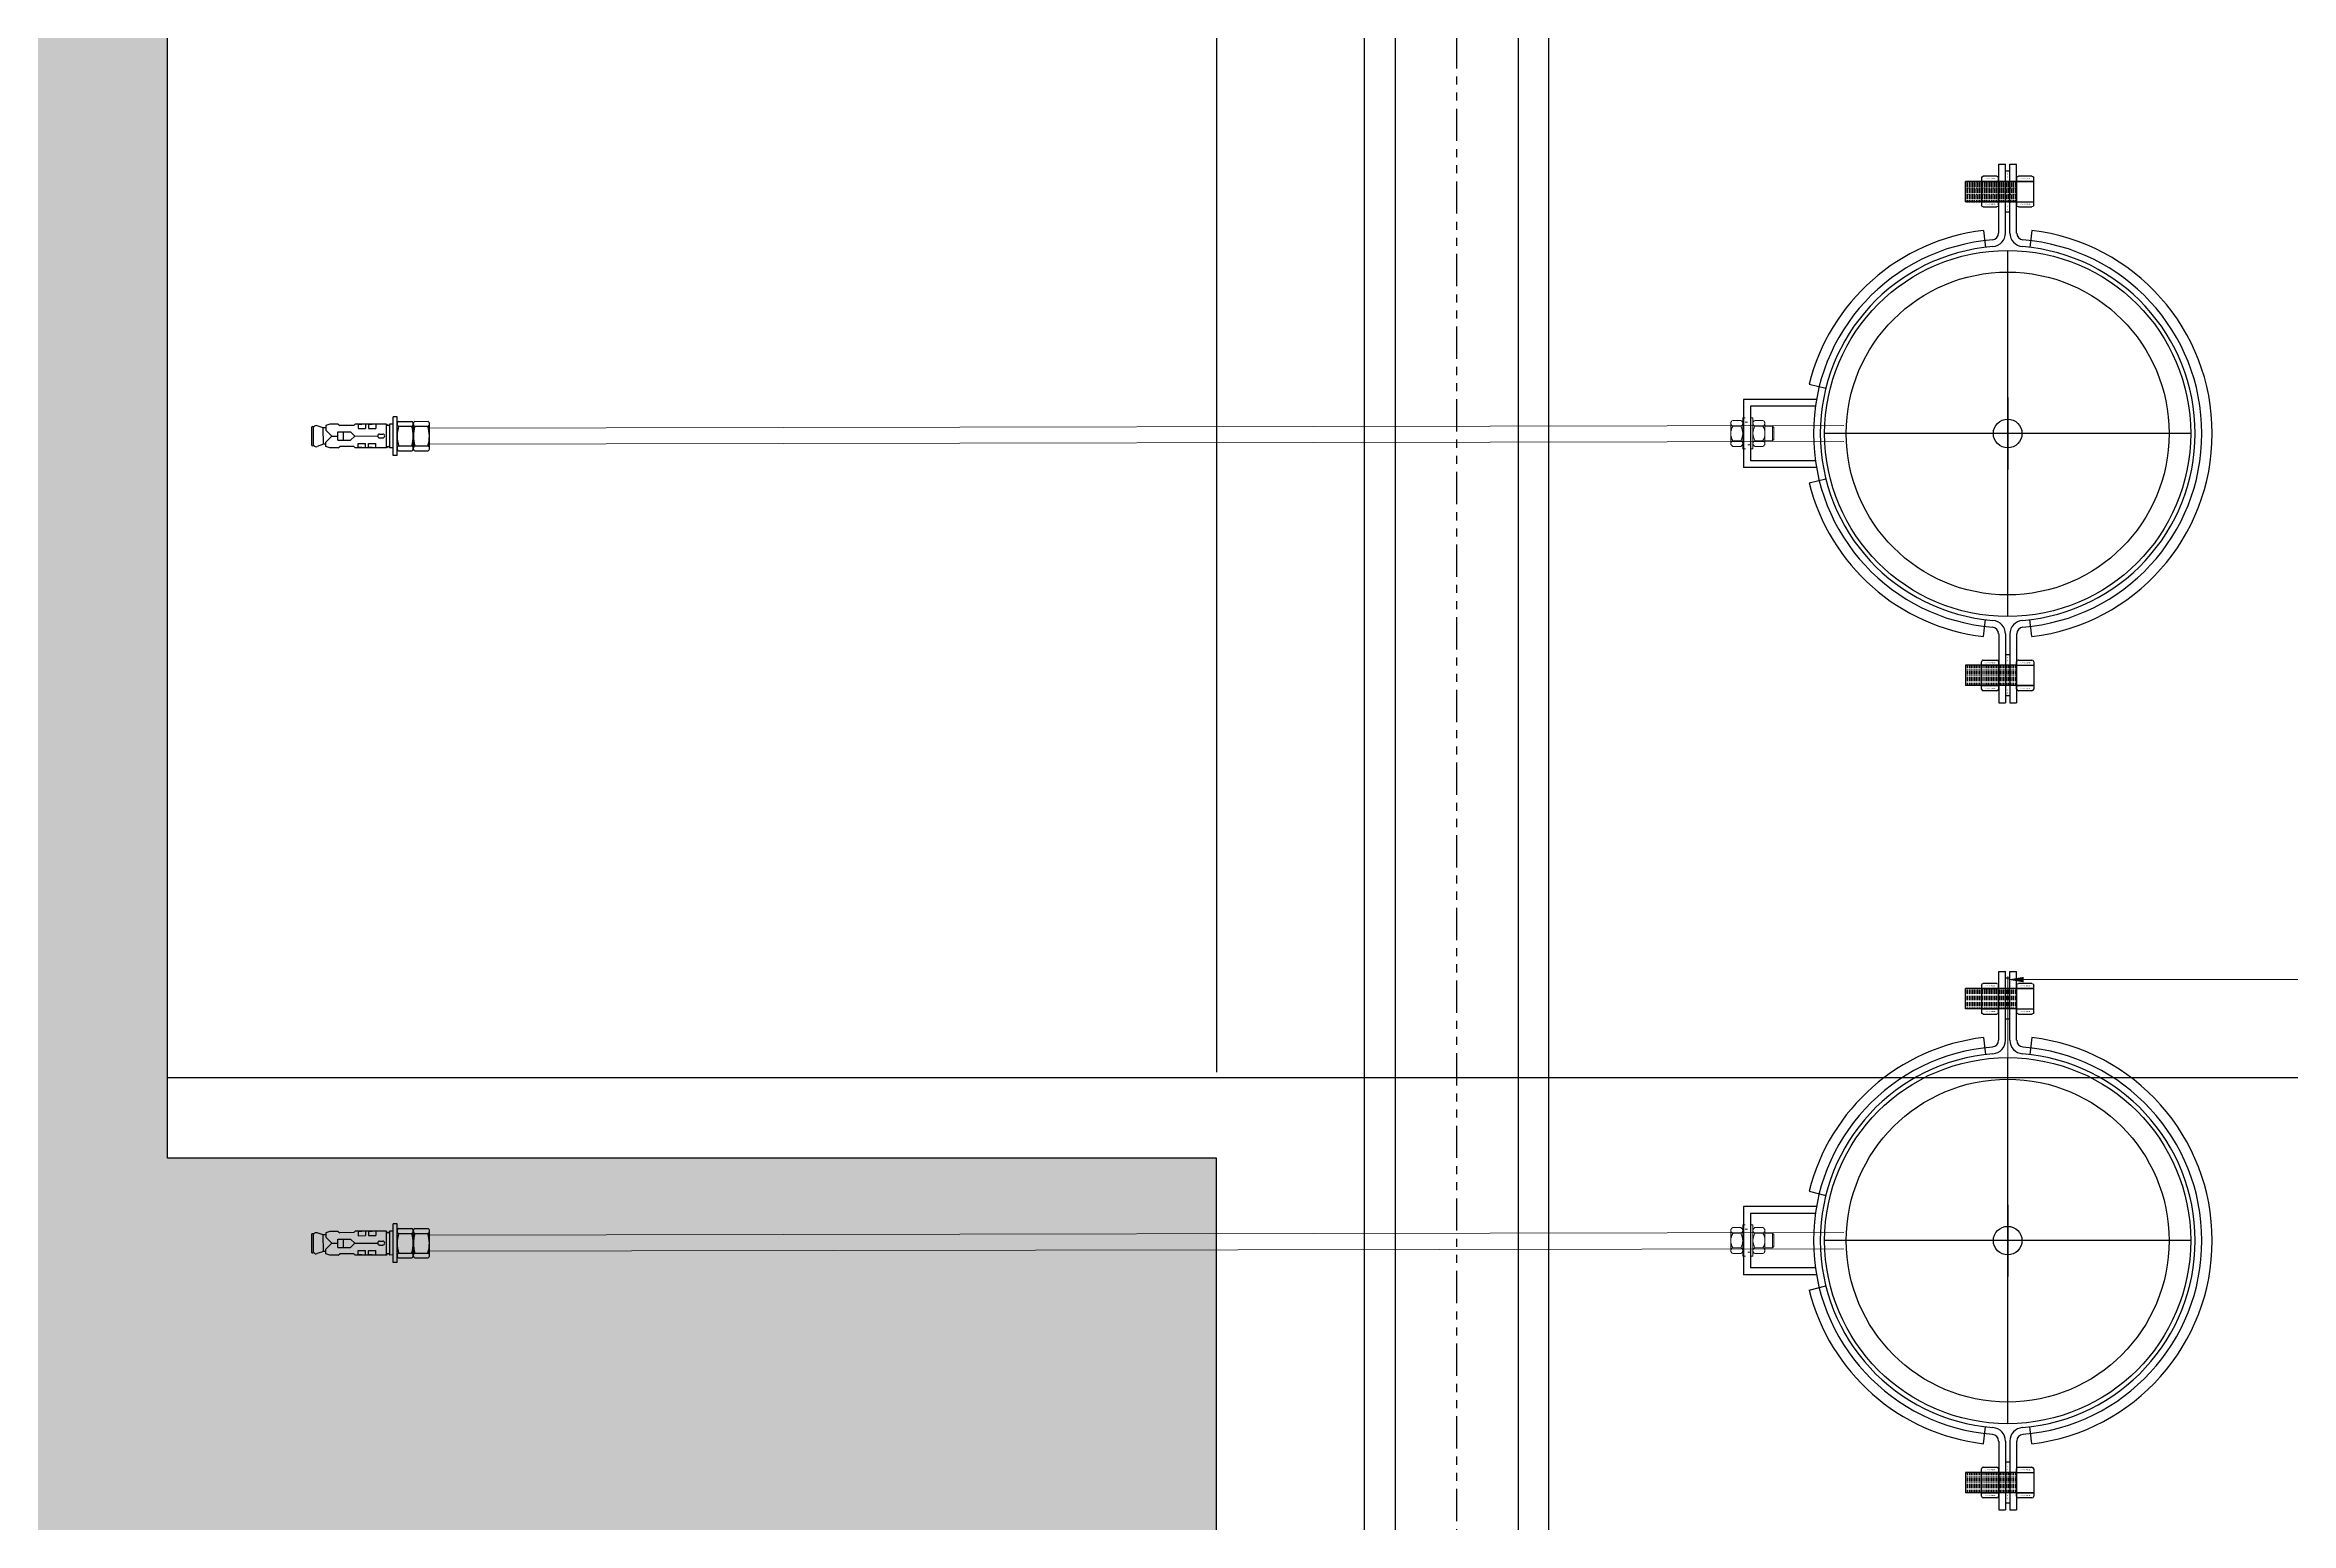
# Model space of a CAD drawing. Header units: millimetres. Extents: x -379292 to 1221486, y 92049 to 447512.
# Drawn here: x -29450 to -28059, y 216643 to 217558 of the extents above; entities that cross this region are included whole.
import ezdxf
from ezdxf.enums import TextEntityAlignment as Align

# ---------------------------------------------------------------- set-up
doc = ezdxf.new("R2010")
doc.units = ezdxf.units.MM
for name, pattern in [('ACISOTGB', [9, 4, -1, 1, -1, 1, -1]), ('CENTRE', [50.8, 31.75, -6.35, 6.35, -6.35]), ('DASHDOT', [25.4, 12.7, -6.35, 0, -6.35]), ('SOGUKSU1', [72, 60, -6, 0, -6])]:
    doc.linetypes.add(name, pattern=pattern)
for name, color, linetype, lineweight in [('---OLCIU', 7, 'Continuous', 9), ('1-MIMARI', 8, 'Continuous', 9), ('1-YANGIN BORUSU-3', 1, 'SOGUKSU1', 30)]:
    doc.layers.add(name, color=color, linetype=linetype, lineweight=lineweight)
for name, color, linetype in [('05_CONCRETE', 6, 'Continuous'), ('05_CONCRETE VIEW', 142, 'Continuous'), ('05_HATCH CONCRETE', 141, 'Continuous'), ('1-PISSU-BORUSU', 6, 'PIS'), ('INKA', 142, 'Continuous')]:
    doc.layers.add(name, color=color, linetype=linetype)
doc.styles.add('cagdas', font='arial.ttf', dxfattribs={"width": 0.8, "height": 20})
doc.styles.add('DIM', font='arial.ttf')
doc.styles.get("Standard").update_dxf_attribs({"font": 'segoeuil.ttf'})
doc.linetypes.add('PIS', pattern='A,2.5,-0.09,[")",Standard,S=0.1,R=0,X=0,Y=-0.05],-0.035', length=2.625)
doc.linetypes.add('ZIGZAG', pattern='A,0.0001,-0.2,[131,ltypeshp.shx,S=0.2,R=0,X=-0.2,Y=0],-0.4,[131,ltypeshp.shx,S=0.2,R=180,X=0.2,Y=0],-0.2', length=0.8001)
doc.dimstyles.new('PRK 1-100', dxfattribs={"dimscale": 100, "dimtxt": 2.5, "dimasz": 1, "dimexe": 0.5, "dimexo": 1, "dimgap": 0.5, "dimtad": 1, "dimdec": 1, "dimzin": 9, "dimdsep": 46, "dimtxsty": 'DIM', "dimblk": 'ARCHTICK', "dimcen": 1.5, "dimdle": 0.5, "dimclrd": 256, "dimclre": 256, "dimclrt": 3, "dimadec": 8, "dimazin": 2, "dimtp": 0.1, "dimtm": 0.1, "dimtfac": 0.71, "dimtdec": 1, "dimtmove": 2, "dimatfit": 3, "dimfxl": 50, "dimfxlon": 1, "dimlwd": -1, "dimlwe": -1, "dimarcsym": 1})

# ---------------------------------------------------------------- blocks, each defined once
blk = doc.blocks.new('A$C6a8db8d0')
at = {"layer": '05_HATCH CONCRETE', "ltscale": 25, "transparency": 33554671}
h = blk.add_hatch(dxfattribs=at)
h.set_pattern_fill('ANSI33', color=256, scale=1.5, angle=180)
h.set_pattern_definition([(225, (-8686.666, 32930.851), (6.735192, -6.735192), []), (225, (-8693.402, 32930.851), (6.735192, -6.735192), [4.7625, -2.38125])])
h.paths.add_polyline_path([(-8675, 790), (-8675, 420), (-8725, 420), (-8725, 370), (9165, 370), (9165, 420), (9115, 420), (9115, 810), (9095, 810), (9095, 790), (5815, 790), (5815, 810), (5795, 810), (5795, 790), (-1895, 790), (-1895, 710), (-1845, 710), (-1845, 775), (-1635, 775), (-1635, 720), (-1595, 720), (-1595, 775), (-1335, 775), (-1335, 720), (-1295, 720), (-1295, 775), (-1090, 775), (-1090, 710), (-1040, 710), (-1040, 775), (-835, 775), (-835, 720), (-795, 720), (-795, 775), (-535, 775), (-535, 720), (-495, 720), (-495, 775), (-290, 775), (-290, 710), (-240, 710), (-240, 775), (-35, 775), (-35, 720), (5, 720), (5, 775), (265, 775), (265, 720), (305, 720), (305, 775), (510, 775), (510, 710), (560, 710), (560, 775), (765, 775), (765, 720), (805, 720), (805, 775), (1065, 775), (1065, 720), (1105, 720), (1105, 775), (1310, 775), (1310, 710), (1360, 710), (1360, 775), (1565, 775), (1565, 720), (1605, 720), (1605, 775), (1865, 775), (1865, 720), (1905, 720), (1905, 775), (2110, 775), (2110, 710), (2160, 710), (2160, 775), (2365, 775), (2365, 720), (2405, 720), (2405, 775), (2665, 775), (2665, 720), (2705, 720), (2705, 775), (2910, 775), (2910, 710), (2960, 710), (2960, 775), (3165, 775), (3165, 720), (3205, 720), (3205, 775), (3465, 775), (3465, 720), (3505, 720), (3505, 775), (3710, 775), (3710, 710), (3760, 710), (3760, 775), (3965, 775), (3965, 720), (4005, 720), (4005, 775), (4265, 775), (4265, 720), (4305, 720), (4305, 775), (4510, 775), (4510, 710), (4560, 710), (4560, 775), (4765, 775), (4765, 720), (4805, 720), (4805, 775), (5065, 775), (5065, 720), (5105, 720), (5105, 775), (5310, 775), (5310, 710), (5360, 710), (5360, 775), (5540, 775), (5540, 720), (5580, 720), (5580, 775), (5760, 775), (5760, 710), (5810, 710), (5810, 775), (6110, 775), (6110, 710), (6160, 710), (6160, 775), (6365, 775), (6365, 720), (6405, 720), (6405, 775), (6665, 775), (6665, 720), (6705, 720), (6705, 775), (6910, 775), (6910, 710), (6960, 710), (6960, 775), (7165, 775), (7165, 720), (7205, 720), (7205, 775), (7465, 775), (7465, 720), (7505, 720), (7505, 775), (7710, 775), (7710, 710), (7760, 710), (7760, 775), (7965, 775), (7965, 720), (8005, 720), (8005, 775), (8265, 775), (8265, 720), (8305, 720), (8305, 775), (8510, 775), (8510, 710), (8560, 710), (8560, 775), (8790, 775), (8790, 720), (8830, 720), (8830, 775), (9085, 775), (9085, 420), (-8645, 420), (-8645, 775), (-8270, 775), (-8270, 710), (-8220, 710), (-8220, 775), (-8015, 775), (-8015, 720), (-7975, 720), (-7975, 775), (-7715, 775), (-7715, 720), (-7675, 720), (-7675, 775), (-7470, 775), (-7470, 710), (-7420, 710), (-7420, 775), (-7215, 775), (-7215, 720), (-7175, 720), (-7175, 775), (-6915, 775), (-6915, 720), (-6875, 720), (-6875, 775), (-6670, 775), (-6670, 710), (-6620, 710), (-6620, 775), (-6415, 775), (-6415, 720), (-6375, 720), (-6375, 775), (-6115, 775), (-6115, 720), (-6075, 720), (-6075, 775), (-5870, 775), (-5870, 710), (-5820, 710), (-5820, 775), (-5615, 775), (-5615, 720), (-5575, 720), (-5575, 775), (-5315, 775), (-5315, 720), (-5275, 720), (-5275, 775), (-5070, 775), (-5070, 710), (-5020, 710), (-5020, 775), (-4815, 775), (-4815, 720), (-4775, 720), (-4775, 775), (-4515, 775), (-4515, 720), (-4475, 720), (-4475, 775), (-4270, 775), (-4270, 710), (-4220, 710), (-4220, 775), (-4015, 775), (-4015, 720), (-3975, 720), (-3975, 775), (-3715, 775), (-3715, 720), (-3675, 720), (-3675, 775), (-3470, 775), (-3470, 710), (-3420, 710), (-3420, 775), (-3215, 775), (-3215, 720), (-3175, 720), (-3175, 775), (-2915, 775), (-2915, 720), (-2875, 720), (-2875, 775), (-2670, 775), (-2670, 710), (-2620, 710), (-2620, 775), (-2435, 775), (-2435, 720), (-2395, 720), (-2395, 775), (-2175, 775), (-2175, 720), (-2135, 720), (-2135, 775), (-1955, 775), (-1955, 710), (-1905, 710), (-1905, 790)])
at = {"layer": '05_CONCRETE'}
blk.add_lwpolyline([(2405, 775), (2665, 775), (2665, 720), (2705, 720), (2705, 775), (2910, 775), (2910, 710), (2960, 710), (2960, 775), (3165, 775), (3165, 720), (3205, 720), (3205, 775), (3465, 775), (3465, 720), (3505, 720), (3505, 775), (3710, 775)], dxfattribs=at)
at = {"layer": '05_CONCRETE VIEW', "ltscale": 20, "flags": 128}
for points in [[(2965, 775), (2965, 420)], [(3705, 710), (2965.33, 710)]]:
    blk.add_lwpolyline(points, dxfattribs=at)
blk = doc.blocks.new('A$Cdf426c59')
at = {"layer": '1-PISSU-BORUSU', "color": 1, "linetype": 'DASHDOT', "ltscale": 7.5}
for p, q in [((0, -5.669), (0, 5.669)), ((5.669, 0), (-5.669, 0))]:
    blk.add_line(p, q, dxfattribs=at)
at = {"layer": '1-PISSU-BORUSU', "color": 1, "linetype": 'Continuous'}
blk.add_circle((0, 0), 5.669, dxfattribs=at)
at = {"layer": '1-PISSU-BORUSU', "linetype": 'Continuous'}
blk.add_circle((0, 0), 5, dxfattribs=at)
blk = doc.blocks.new('INKA M12 SOMUN')
at = {"layer": 'INKA', "linetype": 'Continuous'}
for p, q in [((4150.36, 639.91), (4150.36, 640.71)), ((4150.46, 640.81), (4152.06, 640.81)), ((4150.66, 639.81), (4150.66, 640.81)), ((4151.86, 640.81), (4151.86, 639.81)), ((4152.16, 640.71), (4152.16, 639.91)), ((4152.06, 639.81), (4150.46, 639.81))]:
    blk.add_line(p, q, dxfattribs=at)
at = {"layer": 'INKA', "linetype": 'ZIGZAG', "ltscale": 0.1}
for p, q in [((4150.66, 639.81), (4150.66, 640.81)), ((4151.86, 639.81), (4151.86, 640.81))]:
    blk.add_line(p, q, dxfattribs=at)
at = {"layer": 'INKA', "linetype": 'Continuous'}
for centre, start, end in [((4150.46, 640.71), 90, 180), ((4152.06, 640.71), 0, 90), ((4150.46, 639.91), 180, 270), ((4152.06, 639.91), 270, 0)]:
    blk.add_arc(centre, 0.1, start, end, dxfattribs=at)
at = {"style": 'cagdas'}
for p in [(4150.49, 640), (4151.99, 640)]:
    blk.add_text('INKA M12 SOMUN', height=0.0525, rotation=90, dxfattribs=at).set_placement(p, align=Align.TOP_LEFT)
blk = doc.blocks.new('PULM12')
at = {"layer": 'INKA', "linetype": 'Continuous'}
for p, q in [((4155.66, 1097.83), (4155.66, 1097.58)), ((4155.66, 1097.83), (4158.06, 1097.83)), ((4155.66, 1097.58), (4158.06, 1097.58)), ((4156.26, 1097.83), (4156.26, 1097.58)), ((4157.46, 1097.83), (4157.46, 1097.58)), ((4158.06, 1097.83), (4158.06, 1097.58))]:
    blk.add_line(p, q, dxfattribs=at)
at = {"style": 'cagdas'}
for p in [(4155.78, 1097.73), (4157.59, 1097.73)]:
    blk.add_text('INKA M12 PUL', height=0.039, dxfattribs=at).set_placement(p, align=Align.TOP_LEFT)
blk = doc.blocks.new('A$Ca5a3e651')
at = {"layer": 'INKA', "linetype": 'Continuous'}
h = blk.add_hatch(dxfattribs=at)
h.set_pattern_fill('ACAD_ISO10W100', color=256, scale=0.021111, angle=-90, style=0)
h.set_pattern_definition([(90, (413.14908, -104.13396), (0.105555556, -2e-17), [0.253333333, -0.063333333, 0.010555556, -0.063333333])])
h.paths.add_polyline_path([(0.55, 15.62), (0.55, 14.36), (-2.61, 14.36), (-2.61, 15.62)])
h = blk.add_hatch(dxfattribs=at)
h.set_pattern_fill('ACAD_ISO10W100', color=256, scale=0.021111, angle=-90, style=0)
h.set_pattern_definition([(270, (413.14908, 104.13396), (0.105555556, -2e-17), [0.253333333, -0.063333333, 0.010555556, -0.063333333])])
h.paths.add_polyline_path([(0.55, -15.62), (0.55, -14.36), (-2.61, -14.36), (-2.61, -15.62)])
at = {"layer": 'INKA'}
for p, q in [((-2.61, 14.36), (-2.61, 15.62)), ((0.55, 15.62), (-2.61, 15.62)), ((-0.55, 16.68), (-0.13, 16.68)), ((-0.55, 12.42), (-0.55, 16.68)), ((-0.13, 12.42), (-0.13, 16.68)), ((0.13, 12.42), (0.13, 16.68)), ((0.13, 16.68), (0.55, 16.68)), ((0.55, 12.42), (0.55, 16.68)), ((0.55, 14.36), (-2.61, 14.36)), ((-1.5, 12.58), (-1.37, 11.53)), ((1.5, 12.58), (1.37, 11.53)), ((-12.29, 3.06), (-11.27, 2.8)), ((-11.85, 2.11), (-16.36, 2.11)), ((-16.36, 2.11), (-16.36, -2.11)), ((-15.94, 1.69), (-15.94, -1.69)), ((-11.91, 1.69), (-15.94, 1.69)), ((0, 2.22), (0, -2.22)), ((2.22, 0), (-2.22, 0)), ((-11.85, -2.11), (-16.36, -2.11)), ((-11.91, -1.69), (-15.94, -1.69)), ((-12.29, -3.06), (-11.27, -2.8)), ((-1.5, -12.58), (-1.37, -11.53)), ((-0.55, -12.42), (-0.55, -16.68)), ((-0.13, -12.42), (-0.13, -16.68)), ((0.13, -12.42), (0.13, -16.68)), ((0.55, -12.42), (0.55, -16.68)), ((1.5, -12.58), (1.37, -11.53)), ((0.55, -14.36), (-2.61, -14.36)), ((-2.61, -14.36), (-2.61, -15.62)), ((0.55, -15.62), (-2.61, -15.62)), ((-0.55, -16.68), (-0.13, -16.68)), ((0.13, -16.68), (0.55, -16.68))]:
    blk.add_line(p, q, dxfattribs=at)
blk.add_circle((0, 0), 0.886, dxfattribs=at)
for centre, radius, start, end in [((0, 0), 12.67, 96.7854, 166.0366), ((0, 0), 12.67, 276.7854, 83.2146), ((0, 0), 12.03, 94.496, 265.504), ((0, 0), 11.61, 94.496, 265.504), ((-0.98, 12.42), 0.422, 274.496, 0), ((-0.98, 12.42), 0.844, 274.496, 0), ((0.98, 12.42), 0.844, 180, 265.504), ((0.98, 12.42), 0.422, 180, 265.504), ((0, 0), 11.61, 274.496, 85.504), ((0, 0), 12.03, 274.496, 85.504), ((0, 0), 12.67, 193.9634, 263.2146), ((-0.98, -12.42), 0.422, 0, 85.504), ((-0.98, -12.42), 0.844, 0, 85.504), ((0.98, -12.42), 0.844, 94.496, 180), ((0.98, -12.42), 0.422, 94.496, 180)]:
    blk.add_arc(centre, radius, start, end, dxfattribs=at)
at = {"layer": '1-PISSU-BORUSU', "color": 6, "xscale": 2, "yscale": 2, "zscale": 2}
blk.add_blockref('A$Cdf426c59', (0, 0), dxfattribs=at)
at = {"layer": 'INKA', "linetype": 'Continuous', "yscale": 1.055555555555556, "zscale": 1.055555555555556, "rotation": 270}
for name, p, xscale in [('INKA M12 SOMUN', (-676.97, -4366.9), -1.055555555555556), ('PULM12', (-1158.69, -4372.81), -1.055555555555556), ('INKA M12 SOMUN', (-674.8, -4366.9), -1.055555555555556), ('PULM12', (-1158.69, 4372.81), 1.055555555555556), ('INKA M12 SOMUN', (-676.97, 4366.9), 1.055555555555556), ('INKA M12 SOMUN', (-674.8, 4366.9), 1.055555555555556)]:
    blk.add_blockref(name, p, dxfattribs=dict(at, xscale=xscale))
blk = doc.blocks.new('*D1178')
at = {"layer": '---OLCIU', "ltscale": 25, "transparency": 16777216}
for p, q in [((-28234.5, 216929.4), (-28234.5, 216981.4)), ((-28224.5, 216979.4), (-25834.5, 216979.4)), ((-25824.5, 216929.4), (-25824.5, 216981.4))]:
    blk.add_line(p, q, dxfattribs=at)
for points in [[(-28224.5, 216981.1), (-28224.5, 216977.7), (-28234.5, 216979.4)], [(-25834.5, 216981.1), (-25834.5, 216977.7), (-25824.5, 216979.4)]]:
    blk.add_solid(points, dxfattribs=at)
at = {"layer": 'Defpoints', "color": 0, "ltscale": 25, "transparency": 16777216}
for p in [(-25824.5, 216979.4), (-28234.5, 216845.9, 0), (-25824.5, 216706.5)]:
    blk.add_point(p, dxfattribs=at)
at = {"layer": '---OLCIU', "ltscale": 25, "transparency": 16777216, "insert": (-27029.5, 216992.1), "char_height": 15, "attachment_point": 5, "style": 'DIM'}
blk.add_mtext('2410', dxfattribs=at)
blk = doc.blocks.new('NOKTA001')
at = {"color": 0, "linetype": 'Continuous', "const_width": 0.5}
blk.add_lwpolyline([(-0.25, 0, 1), (0.25, 0, 1)], format="xyb", close=True, dxfattribs=at)
blk = doc.blocks.new('LDR1-5')
at = {"color": 0, "ltscale": 25}
blk.add_line((0, 0), (-2, 0), dxfattribs=at)
at = {"color": 0, "ltscale": 25, "xscale": 0.5, "yscale": 0.5, "zscale": 0.5}
blk.add_blockref('NOKTA001', (0, 0), dxfattribs=at)

msp = doc.modelspace()

# ---------------------------------------------------------------- block references
at = {"layer": '1-MIMARI', "ltscale": 25, "xscale": 10, "yscale": 10, "zscale": 10, "rotation": 90}
msp.add_blockref('A$C6a8db8d0', (-21624.5, 187268.8), dxfattribs=at)

# ---------------------------------------------------------------- next in the draw order: linework, layer by layer
at = {"color": 134, "linetype": 'ACISOTGB', "ltscale": 5}
msp.add_line((-28575.8, 151798.9), (-28575.8, 272540.3), dxfattribs=at)
at = {"color": 3, "ltscale": 25}
for p, q in [((-28633, 199843.2), (-28633, 244719.5)), ((-28518.7, 199843.2), (-28518.7, 244719.5))]:
    msp.add_line(p, q, dxfattribs=at)
at = {"color": 7, "ltscale": 0.5}
for p, q in [((-29273.9, 217323.4, 0), (-29276.3, 217322.6, 0)), ((-29268.7, 217323.4, 0), (-29273.9, 217323.4, 0)), ((-29268.7, 217323.4, 0), (-29267.7, 217322.6, 0)), ((-29259, 217322.7, 0), (-29267.7, 217322.6, 0)), ((-29258.1, 217323.5, 0), (-29259, 217322.7, 0)), ((-29238.8, 217323.5, 0), (-29258.1, 217323.5, 0)), ((-29251.8, 217323.5, 0), (-29256.2, 217323.1, 0)), ((-29256.2, 217323.1, 0), (-29256.2, 217320.7, 0)), ((-29251.8, 217323.5, 0), (-29251.8, 217320.8, 0)), ((-29245.4, 217323.5, 0), (-29249.8, 217323.1, 0)), ((-29249.8, 217323.1, 0), (-29249.8, 217320.8, 0)), ((-29245.4, 217323.5, 0), (-29245.4, 217320.8, 0)), ((-29238.8, 217308.8, 0), (-29238.8, 217323.5, 0)), ((-29234.6, 217323.5, 0), (-29236.9, 217323.5, 0)), ((-29236.9, 217323.5, 0), (-29236.9, 217308.8, 0)), ((-29285, 217310.2, 0), (-29285, 217321.9, 0)), ((-29283.9, 217310.3, 0), (-29283.9, 217321.9, 0)), ((-29277.9, 217321.2, 0), (-29281.8, 217322.5, 0)), ((-29277.8, 217311, 0), (-29281.8, 217309.7, 0)), ((-29276.3, 217321.2, 0), (-29277.9, 217321.2, 0)), ((-29277.8, 217311, 0), (-29277.9, 217321.2, 0)), ((-29276.3, 217311, 0), (-29277.8, 217311, 0)), ((-29276.3, 217322.6, 0), (-29276.3, 217319.8, 0)), ((-29276.3, 217319.8, 0), (-29272.6, 217316.1, 0)), ((-29276.3, 217312.4, 0), (-29272.6, 217316.1, 0)), ((-29276.3, 217309.6, 0), (-29276.3, 217312.4, 0)), ((-29273.9, 217308.8, 0), (-29276.3, 217309.6, 0)), ((-29268.7, 217308.8, 0), (-29273.9, 217308.8, 0)), ((-29272.6, 217316.1, 0), (-29268.9, 217316.1, 0)), ((-29268.9, 217313.5, 0), (-29268.9, 217318.7, 0)), ((-29268.9, 217318.7, 0), (-29261, 217318.7, 0)), ((-29268.9, 217313.5, 0), (-29261, 217313.5, 0)), ((-29268.7, 217308.8, 0), (-29267.7, 217309.6, 0)), ((-29259, 217309.6, 0), (-29267.7, 217309.6, 0)), ((-29265.4, 217313.5, 0), (-29265.4, 217318.7, 0)), ((-29261, 217318.7, 0), (-29258.4, 217316.1, 0)), ((-29261, 217313.5, 0), (-29258.4, 217316.1, 0)), ((-29258.1, 217308.8, 0), (-29259, 217309.6, 0)), ((-29258.4, 217316.1, 0), (-29244.2, 217316.2, 0)), ((-29238.8, 217308.8, 0), (-29258.1, 217308.8, 0)), ((-29256.2, 217320.7, 0), (-29251.8, 217320.8, 0)), ((-29256.2, 217309.2, 0), (-29256.2, 217311.5, 0)), ((-29256.2, 217311.5, 0), (-29251.8, 217311.5, 0)), ((-29251.8, 217308.8, 0), (-29256.2, 217309.2, 0)), ((-29251.8, 217308.8, 0), (-29251.8, 217311.5, 0)), ((-29249.8, 217320.8, 0), (-29245.4, 217320.8, 0)), ((-29249.8, 217309.2, 0), (-29249.8, 217311.5, 0)), ((-29249.8, 217311.5, 0), (-29245.4, 217311.5, 0)), ((-29245.4, 217308.8, 0), (-29249.8, 217309.2, 0)), ((-29245.4, 217308.8, 0), (-29245.4, 217311.5, 0)), ((-29243, 217317.3, 0), (-29241, 217317.3, 0)), ((-29243, 217315, 0), (-29241, 217315, 0)), ((-29234.6, 217308.9, 0), (-29236.9, 217308.8, 0)), ((-29285, 216810.2, 0), (-29285, 216821.9, 0)), ((-29283.9, 216810.3, 0), (-29283.9, 216821.9, 0)), ((-29277.9, 216821.2, 0), (-29281.8, 216822.5, 0)), ((-29273.9, 216823.4, 0), (-29276.3, 216822.6, 0)), ((-29276.3, 216822.6, 0), (-29276.3, 216819.8, 0)), ((-29268.7, 216823.4, 0), (-29273.9, 216823.4, 0)), ((-29268.7, 216823.4, 0), (-29267.7, 216822.6, 0)), ((-29259, 216822.7, 0), (-29267.7, 216822.6, 0)), ((-29258.1, 216823.5, 0), (-29259, 216822.7, 0)), ((-29238.8, 216823.5, 0), (-29258.1, 216823.5, 0)), ((-29251.8, 216823.5, 0), (-29256.2, 216823.1, 0)), ((-29256.2, 216823.1, 0), (-29256.2, 216820.7, 0)), ((-29251.8, 216823.5, 0), (-29251.8, 216820.8, 0)), ((-29245.4, 216823.5, 0), (-29249.8, 216823.1, 0)), ((-29249.8, 216823.1, 0), (-29249.8, 216820.8, 0)), ((-29245.4, 216823.5, 0), (-29245.4, 216820.8, 0)), ((-29238.8, 216808.8, 0), (-29238.8, 216823.5, 0)), ((-29234.6, 216823.5, 0), (-29236.9, 216823.5, 0)), ((-29236.9, 216823.5, 0), (-29236.9, 216808.8, 0)), ((-29277.8, 216811, 0), (-29281.8, 216809.7, 0)), ((-29276.3, 216821.2, 0), (-29277.9, 216821.2, 0)), ((-29277.8, 216811, 0), (-29277.9, 216821.2, 0)), ((-29276.3, 216811, 0), (-29277.8, 216811, 0)), ((-29276.3, 216819.8, 0), (-29272.6, 216816.1, 0)), ((-29276.3, 216812.4, 0), (-29272.6, 216816.1, 0)), ((-29276.3, 216809.6, 0), (-29276.3, 216812.4, 0)), ((-29273.9, 216808.8, 0), (-29276.3, 216809.6, 0)), ((-29268.7, 216808.8, 0), (-29273.9, 216808.8, 0)), ((-29272.6, 216816.1, 0), (-29268.9, 216816.1, 0)), ((-29268.9, 216813.5, 0), (-29268.9, 216818.7, 0)), ((-29268.9, 216818.7, 0), (-29261, 216818.7, 0)), ((-29268.9, 216813.5, 0), (-29261, 216813.5, 0)), ((-29268.7, 216808.8, 0), (-29267.7, 216809.6, 0)), ((-29259, 216809.6, 0), (-29267.7, 216809.6, 0)), ((-29265.4, 216813.5, 0), (-29265.4, 216818.7, 0)), ((-29261, 216818.7, 0), (-29258.4, 216816.1, 0)), ((-29261, 216813.5, 0), (-29258.4, 216816.1, 0)), ((-29258.1, 216808.8, 0), (-29259, 216809.6, 0)), ((-29258.4, 216816.1, 0), (-29244.2, 216816.2, 0)), ((-29238.8, 216808.8, 0), (-29258.1, 216808.8, 0)), ((-29256.2, 216820.7, 0), (-29251.8, 216820.8, 0)), ((-29256.2, 216809.2, 0), (-29256.2, 216811.5, 0)), ((-29256.2, 216811.5, 0), (-29251.8, 216811.5, 0)), ((-29251.8, 216808.8, 0), (-29256.2, 216809.2, 0)), ((-29251.8, 216808.8, 0), (-29251.8, 216811.5, 0)), ((-29249.8, 216820.8, 0), (-29245.4, 216820.8, 0)), ((-29249.8, 216809.2, 0), (-29249.8, 216811.5, 0)), ((-29249.8, 216811.5, 0), (-29245.4, 216811.5, 0)), ((-29245.4, 216808.8, 0), (-29249.8, 216809.2, 0)), ((-29245.4, 216808.8, 0), (-29245.4, 216811.5, 0)), ((-29243, 216817.3, 0), (-29241, 216817.3, 0)), ((-29243, 216815, 0), (-29241, 216815, 0)), ((-29234.6, 216808.9, 0), (-29236.9, 216808.8, 0))]:
    msp.add_line(p, q, dxfattribs=at)
at = {"color": 7}
for p, q in [((-29232.2, 217328.1, 0), (-29234.7, 217328.1, 0)), ((-29234.6, 217304.1, 0), (-29234.7, 217328.1, 0)), ((-29232.1, 217304.1, 0), (-29232.2, 217328.1, 0)), ((-29231.3, 217325.2, 0), (-29223, 217325.2, 0)), ((-29222.1, 217308.5, 0), (-29222.1, 217323.7, 0)), ((-29221.3, 217325.2, 0), (-29213, 217325.3, 0)), ((-29212.1, 217308.5, 0), (-29212.1, 217323.7, 0)), ((-29231.3, 217322.2, 0), (-29223, 217322.2, 0)), ((-29231.2, 217310, 0), (-29223, 217310, 0)), ((-29221.3, 217322.2, 0), (-29213, 217322.2, 0)), ((-29221.2, 217310, 0), (-29213, 217310, 0)), ((-29232.1, 217304.1, 0), (-29234.6, 217304.1, 0)), ((-29231.2, 217307, 0), (-29223, 217307, 0)), ((-29221.2, 217307, 0), (-29213, 217307, 0)), ((-29232.2, 216828.1, 0), (-29234.7, 216828.1, 0)), ((-29234.6, 216804.1, 0), (-29234.7, 216828.1, 0)), ((-29232.1, 216804.1, 0), (-29232.2, 216828.1, 0)), ((-29231.3, 216825.2, 0), (-29223, 216825.2, 0)), ((-29231.3, 216822.2, 0), (-29223, 216822.2, 0)), ((-29222.1, 216808.5, 0), (-29222.1, 216823.7, 0)), ((-29221.3, 216825.2, 0), (-29213, 216825.3, 0)), ((-29221.3, 216822.2, 0), (-29213, 216822.2, 0)), ((-29212.1, 216808.5, 0), (-29212.1, 216823.7, 0)), ((-29231.2, 216810, 0), (-29223, 216810, 0)), ((-29221.2, 216810, 0), (-29213, 216810, 0)), ((-29232.1, 216804.1, 0), (-29234.6, 216804.1, 0)), ((-29231.2, 216807, 0), (-29223, 216807, 0)), ((-29221.2, 216807, 0), (-29213, 216807, 0))]:
    msp.add_line(p, q, dxfattribs=at)
at = {"color": 7, "linetype": 'Continuous', "lineweight": 5}
for p, q in [((-29212.1, 217321.1, 0), (-28336, 217322.7, 0)), ((-29212.1, 217311.1, 0), (-28336, 217312.7, 0)), ((-29212.1, 216821.1, 0), (-28336, 216822.7, 0)), ((-29212.1, 216811.1, 0), (-28336, 216812.7, 0))]:
    msp.add_line(p, q, dxfattribs=at)
at = {"lineweight": 5}
for p, q in [((-28406, 217311.4, 0), (-28406, 217324, 0)), ((-28404.8, 217325.8, 0), (-28399.8, 217325.8, 0)), ((-28398.6, 217308.1, 0), (-28398.6, 217327.4, 0)), ((-28392.3, 217308.1, 0), (-28392.3, 217327.4, 0)), ((-28391.1, 217325.8, 0), (-28386.1, 217325.8, 0)), ((-28384.9, 217311.5, 0), (-28384.9, 217324, 0)), ((-28404.8, 217322.3, 0), (-28399.8, 217322.3, 0)), ((-28404.8, 217313.2, 0), (-28399.8, 217313.2, 0)), ((-28404.8, 217309.7, 0), (-28399.8, 217309.7, 0)), ((-28391.1, 217322.3, 0), (-28386.1, 217322.3, 0)), ((-28391.1, 217313.2, 0), (-28386.1, 217313.2, 0)), ((-28391, 217309.7, 0), (-28386.1, 217309.7, 0)), ((-28384.9, 217322.3, 0), (-28380.1, 217322.3, 0)), ((-28384.9, 217313.2, 0), (-28380.1, 217313.3, 0)), ((-28380.1, 217313.3, 0), (-28380.1, 217322.3, 0)), ((-28380.1, 217322.3, 0), (-28379.3, 217321.5, 0)), ((-28380.1, 217313.3, 0), (-28379.3, 217314, 0)), ((-28379.3, 217314, 0), (-28379.3, 217321.5, 0)), ((-28406, 216811.4, 0), (-28406, 216824, 0)), ((-28404.8, 216825.8, 0), (-28399.8, 216825.8, 0)), ((-28404.8, 216822.3, 0), (-28399.8, 216822.3, 0)), ((-28398.6, 216808.1, 0), (-28398.6, 216827.4, 0)), ((-28392.3, 216808.1, 0), (-28392.3, 216827.4, 0)), ((-28391.1, 216825.8, 0), (-28386.1, 216825.8, 0)), ((-28391.1, 216822.3, 0), (-28386.1, 216822.3, 0)), ((-28384.9, 216811.5, 0), (-28384.9, 216824, 0)), ((-28384.9, 216822.3, 0), (-28380.1, 216822.3, 0)), ((-28380.1, 216813.3, 0), (-28380.1, 216822.3, 0)), ((-28380.1, 216822.3, 0), (-28379.3, 216821.5, 0)), ((-28404.8, 216813.2, 0), (-28399.8, 216813.2, 0)), ((-28404.8, 216809.7, 0), (-28399.8, 216809.7, 0)), ((-28391.1, 216813.2, 0), (-28386.1, 216813.2, 0)), ((-28391, 216809.7, 0), (-28386.1, 216809.7, 0)), ((-28384.9, 216813.2, 0), (-28380.1, 216813.3, 0)), ((-28380.1, 216813.3, 0), (-28379.3, 216814, 0)), ((-28379.3, 216814, 0), (-28379.3, 216821.5, 0))]:
    msp.add_line(p, q, dxfattribs=at)
at = {"linetype": 'CENTRE', "lineweight": 5}
for p, q in [((-28397.1, 217327.4, 0), (-28398.6, 217327.4, 0)), ((-28393.9, 217327.4, 0), (-28392.3, 217327.4, 0)), ((-28397, 217308.1, 0), (-28398.6, 217308.1, 0)), ((-28393.8, 217308.1, 0), (-28392.3, 217308.1, 0)), ((-28397.1, 216827.4, 0), (-28398.6, 216827.4, 0)), ((-28393.9, 216827.4, 0), (-28392.3, 216827.4, 0)), ((-28397, 216808.1, 0), (-28398.6, 216808.1, 0)), ((-28393.8, 216808.1, 0), (-28392.3, 216808.1, 0))]:
    msp.add_line(p, q, dxfattribs=at)
at = {"color": 7, "linetype": 'Continuous', "lineweight": 15}
for p, q in [((-28395.6, 217324.8, 0), (-28397.1, 217324.8, 0)), ((-28395.5, 217310.6, 0), (-28394, 217310.6, 0)), ((-28395.6, 216824.8, 0), (-28397.1, 216824.8, 0)), ((-28395.5, 216810.6, 0), (-28394, 216810.6, 0))]:
    msp.add_line(p, q, dxfattribs=at)
at = {"color": 7, "ltscale": 0.5}
for centre, radius, start, end in [((-29237.8, 217323.6, 0), 0.963, 189.0364, 351.181), ((-29284.5, 217320.2, 0), 1.77, 68.3179, 106.2443), ((-29284.5, 217311.9, 0), 1.77, 253.9732, 291.8996), ((-29282.4, 217320.8, 0), 1.77, 68.3179, 144.1708), ((-29282.4, 217311.3, 0), 1.77, 216.0467, 291.8996), ((-29243, 217316.2, 0), 1.18, 90.1087, 270.1087), ((-29241, 217316.2, 0), 1.18, 270.1087, 90.1087), ((-29237.8, 217308.7, 0), 0.963, 9.0364, 171.181), ((-29284.5, 216820.2, 0), 1.77, 68.3179, 106.2443), ((-29282.4, 216820.8, 0), 1.77, 68.3179, 144.1708), ((-29237.8, 216823.6, 0), 0.963, 189.0364, 351.181), ((-29284.5, 216811.9, 0), 1.77, 253.9732, 291.8996), ((-29282.4, 216811.3, 0), 1.77, 216.0467, 291.8996), ((-29243, 216816.2, 0), 1.18, 90.1087, 270.1087), ((-29241, 216816.2, 0), 1.18, 270.1087, 90.1087), ((-29237.8, 216808.7, 0), 0.963, 9.0364, 171.181)]:
    msp.add_arc(centre, radius, start, end, dxfattribs=at)
at = {"color": 7}
for centre, radius, start, end in [((-29230.4, 217323.7, 0), 1.76, 120.364, 239.8535), ((-29223.9, 217323.7, 0), 1.76, 300.364, 59.8535), ((-29220.4, 217323.7, 0), 1.76, 120.364, 239.8535), ((-29213.9, 217323.7, 0), 1.76, 300.364, 59.8535), ((-29210.5, 217316.1, 0), 21.6, 163.7656, 196.4519), ((-29230.4, 217308.5, 0), 1.76, 120.364, 239.8535), ((-29243.8, 217316.1, 0), 21.6, 343.7656, 16.4519), ((-29223.9, 217308.5, 0), 1.76, 300.364, 59.8535), ((-29200.5, 217316.1, 0), 21.6, 163.7656, 196.4519), ((-29220.4, 217308.5, 0), 1.76, 120.364, 239.8535), ((-29233.8, 217316.1, 0), 21.6, 343.7656, 16.4519), ((-29213.9, 217308.5, 0), 1.76, 300.364, 59.8535), ((-29230.4, 216823.7, 0), 1.76, 120.364, 239.8535), ((-29210.5, 216816.1, 0), 21.6, 163.7656, 196.4519), ((-29223.9, 216823.7, 0), 1.76, 300.364, 59.8535), ((-29243.8, 216816.1, 0), 21.6, 343.7656, 16.4519), ((-29220.4, 216823.7, 0), 1.76, 120.364, 239.8535), ((-29200.5, 216816.1, 0), 21.6, 163.7656, 196.4519), ((-29213.9, 216823.7, 0), 1.76, 300.364, 59.8535), ((-29233.8, 216816.1, 0), 21.6, 343.7656, 16.4519), ((-29230.4, 216808.5, 0), 1.76, 120.364, 239.8535), ((-29223.9, 216808.5, 0), 1.76, 300.364, 59.8535), ((-29220.4, 216808.5, 0), 1.76, 120.364, 239.8535), ((-29213.9, 216808.5, 0), 1.76, 300.364, 59.8535)]:
    msp.add_arc(centre, radius, start, end, dxfattribs=at)
at = {"lineweight": 5}
for centre, radius, start, end in [((-28404.1, 217324, 0), 1.88, 110.9308, 249.2866), ((-28400.5, 217324, 0), 1.88, 290.9308, 69.2866), ((-28390.4, 217324, 0), 1.88, 110.9308, 249.2866), ((-28386.8, 217324, 0), 1.88, 290.9308, 69.2866), ((-28396.9, 217317.7, 0), 9.07, 150.188, 210.0295), ((-28404.1, 217311.5, 0), 1.88, 110.9308, 249.2866), ((-28407.7, 217317.7, 0), 9.07, 330.188, 30.0295), ((-28400.5, 217311.5, 0), 1.88, 290.9308, 69.2866), ((-28383.2, 217317.8, 0), 9.07, 150.188, 210.0295), ((-28390.4, 217311.5, 0), 1.88, 110.9308, 249.2866), ((-28394, 217317.8, 0), 9.07, 330.188, 30.0295), ((-28386.8, 217311.5, 0), 1.88, 290.9308, 69.2866), ((-28404.1, 216824, 0), 1.88, 110.9308, 249.2866), ((-28396.9, 216817.7, 0), 9.07, 150.188, 210.0295), ((-28400.5, 216824, 0), 1.88, 290.9308, 69.2866), ((-28407.7, 216817.7, 0), 9.07, 330.188, 30.0295), ((-28390.4, 216824, 0), 1.88, 110.9308, 249.2866), ((-28383.2, 216817.8, 0), 9.07, 150.188, 210.0295), ((-28386.8, 216824, 0), 1.88, 290.9308, 69.2866), ((-28394, 216817.8, 0), 9.07, 330.188, 30.0295), ((-28404.1, 216811.5, 0), 1.88, 110.9308, 249.2866), ((-28400.5, 216811.5, 0), 1.88, 290.9308, 69.2866), ((-28390.4, 216811.5, 0), 1.88, 110.9308, 249.2866), ((-28386.8, 216811.5, 0), 1.88, 290.9308, 69.2866)]:
    msp.add_arc(centre, radius, start, end, dxfattribs=at)
at = {"layer": '1-YANGIN BORUSU-3', "linetype": 'ByBlock', "ltscale": 25}
for p, q in [((-28613.9, 272261.8), (-28613.9, 154309.2)), ((-28537.8, 272261.8), (-28537.8, 154309.2))]:
    msp.add_line(p, q, dxfattribs=at)

# ---------------------------------------------------------------- next in the draw order: block references
at = {"ltscale": 25, "xscale": 10, "yscale": 10, "zscale": 10}
for p in [(-28234.5, 217317.7, 0), (-28234.5, 216817.7, 0)]:
    msp.add_blockref('A$Ca5a3e651', p, dxfattribs=at)

# ---------------------------------------------------------------- next in the draw order: dimensions: what is measured, and where the dimension line sits
at = {"layer": '---OLCIU', "ltscale": 25}
dim = msp.add_linear_dim(base=(-25824.5, 216979.4), p1=(-28234.5, 216845.9, 0), p2=(-25824.5, 216706.5), dimstyle='PRK 1-100', override={"dimtxt": 0.15, "dimasz": 0.1, "dimexe": 0.02, "dimexo": 0.5, "dimgap": 0.05, "dimdec": 0, "dimzin": 0, "dimcen": 0.5, "dimdle": 0.01, "dimclrt": 256, "dimtdec": 0, "dimldrblk": 'LDR1-5', "dimfxl": 0.5}, dxfattribs=at)
dim.commit()
dim.dimension.update_dxf_attribs({"geometry": '*D1178', "text_midpoint": (-27029.5, 216992.1)})

doc.saveas('drawing.dxf')
